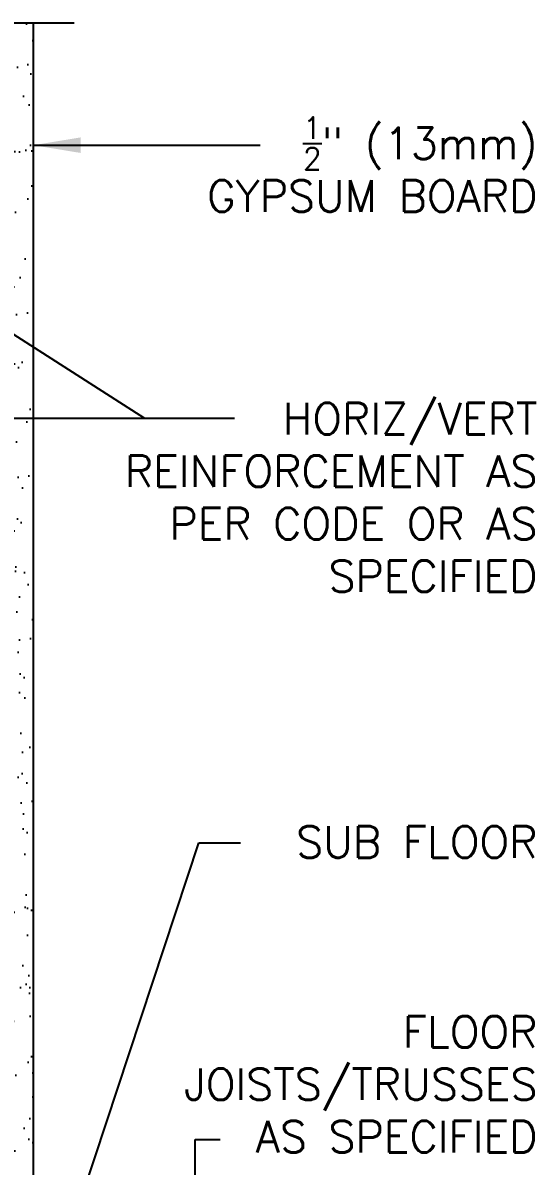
# Model space of a CAD drawing. Header units: inches. Extents: x 94.9 to 180.3, y -51.5 to 24.4.
# Drawn here: x 162.78 to 175.02, y -3.84 to 23.4 of the extents above; entities that cross this region are included whole.
import ezdxf

# ---------------------------------------------------------------- set-up
doc = ezdxf.new("R2010")
doc.units = ezdxf.units.IN
doc.header["$LTSCALE"] = 0.5
doc.header["$MEASUREMENT"] = 0
for name, color, linetype in [('HATCH', 12, 'Continuous'), ('LINE9', 9, 'Continuous'), ('TEXT', 4, 'Continuous')]:
    doc.layers.add(name, color=color, linetype=linetype)
doc.styles.add('DIM', font='romans.shx', dxfattribs={"width": 0.7})
doc.styles.add('ROMANS', font='romans.shx', dxfattribs={"height": 1.125})
doc.dimstyles.new('ext_12', dxfattribs={"dimscale": 12, "dimtxt": 0.09375, "dimasz": 0.09375, "dimexe": 0.09375, "dimexo": 0.0625, "dimgap": 0.0625, "dimtad": 1, "dimdec": 1, "dimzin": 3, "dimdsep": 46, "dimlunit": 4, "dimtxsty": 'DIM', "dimcen": 0.09, "dimdle": 0.09375, "dimclrt": 4, "dimadec": 0, "dimazin": 0, "dimtfac": 1, "dimtdec": 1, "dimtmove": 2, "dimatfit": 3, "dimfxl": 0, "dimfrac": 2, "dimtolj": 1, "dimtzin": 0, "dimarcsym": 0})

msp = doc.modelspace()

# ---------------------------------------------------------------- hatches: boundary and pattern name
at = {"layer": 'HATCH'}
h = msp.add_hatch(dxfattribs=at)
h.set_pattern_fill('AR-SAND', color=256, scale=0.5, style=0)
h.set_pattern_definition([(37.5, (140.10294, -43.4712), (-0.031497, 0.963412), [0, -0.76, 0, -0.85, 0, -0.8125]), (7.5, (140.103, -43.4712), (0.884888, 1.411073), [0, -0.41, 0, -0.685, 0, -0.2625]), (327.5, (139.48794, -43.4712), (1.557071, 0.00283), [0, -0.25, 0, -0.9, 0, -1.175]), (317.5, (139.488, -43.4712), (1.503063, 0.438838), [0, -0.125, 0, -0.59, 0, -0.675])])
h.paths.add_polyline_path([(163.029, 23.404), (162.529, 23.404), (162.529, 5.404), (162.517, -5.846), (163.029, -5.846)])

# ---------------------------------------------------------------- linework, layer by layer
at = {"layer": 'LINE9'}
for p, q in [((153.717, 23.404), (164.004, 23.404)), ((163.029, 23.404), (163.029, -5.846))]:
    msp.add_line(p, q, dxfattribs=at)

# ---------------------------------------------------------------- texts
at = {"layer": 'TEXT', "char_height": 0.75, "attachment_point": 6, "style": 'ROMANS'}
for s, insert, width in [('\\A1;{\\H0.7x;\\S1/2;}" (13mm) GYPSUM BOARD', (175.048, 20.032), 9.3076), ('HORIZ/VERT REINFORCEMENT AS PER CODE OR AS SPECIFIED', (175.048, 12.096), 11.43486), ('\\A1;{\\H1x;SUB FLOOR}', (175.048, 3.884), 11.43486), ('\\A1;FLOOR JOISTS/TRUSSES \\PAS SPECIFIED', (175.048, -1.888), 11.43486)]:
    msp.add_mtext(s, dxfattribs=dict(at, insert=insert, width=width))

# ---------------------------------------------------------------- leaders
at = {"layer": 'TEXT'}
for points in [[(163.029, 20.489), (168.436, 20.489)], [(155.806, 20.287), (165.679, 13.985), (167.824, 13.985)], [(154.887, 13.985), (165.679, 13.985), (167.824, 13.985)], [(163.767, -5.846), (166.976, 3.867), (167.965, 3.867)], [(166.886, -9.486), (166.886, -3.208), (167.48, -3.208)]]:
    msp.add_leader(points, dimstyle='ext_12', override={"dimgap": 0.0625, "dimtad": 0}, dxfattribs=at)

doc.saveas('drawing.dxf')
